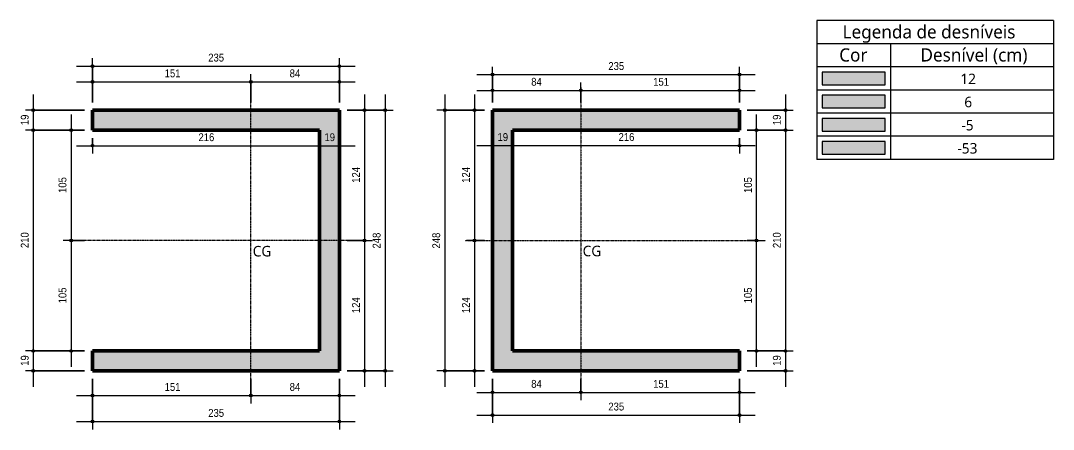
# Model space of a CAD drawing. Header units: centimetres. Extents: x -1968 to 25888, y -1244 to 84208.
# Drawn here: x 6330 to 7313, y -290 to 99 of the extents above; entities that cross this region are included whole.
import ezdxf

# ---------------------------------------------------------------- set-up
doc = ezdxf.new("R2010")
doc.units = ezdxf.units.CM
doc.linetypes.add('Hidden 1_5', pattern=[0.22, 0.15, -0.07])
for name, color, linetype, lineweight in [('A-ANNO-DIMS', 7, 'Continuous', 9), ('A-ANNO-DIMS-50', 7, 'Continuous', 9), ('A-DETL-GENF', 7, 'Continuous', 18), ('A-DETL-IDEN', 7, 'Continuous', 9), ('A-DETL-THIN', 7, 'Continuous', 18), ('G-ANNO-TEXT', 7, 'Continuous', 9), ('S-COLS', 7, 'Continuous', 18)]:
    doc.layers.add(name, color=color, linetype=linetype, lineweight=lineweight)
doc.layers.add('A-DETL', color=7, linetype='Continuous', lineweight=18, true_color=0x00a600)
doc.styles.add('Fira Sans', font='', dxfattribs={"width": 0.9, "height": 7.5})
doc.styles.add('Gadugi', font='gadugi.ttf', dxfattribs={"height": 10})
doc.styles.add('Gadugi_3', font='gadugi.ttf', dxfattribs={"height": 12.5})
doc.styles.get('Fira Sans').set_extended_font_data('Fira Sans')
doc.dimstyles.new('PED_R80_1_5mm_ACIMA_As_ESQ__R00_3', dxfattribs={"dimscale": 30.48, "dimtxt": 10.229846, "dimasz": 0.328084, "dimexe": 0.246063, "dimexo": 0.246063, "dimgap": 0.049213, "dimtad": 1, "dimdec": 1, "dimrnd": 0.5, "dimdsep": 46, "dimtxsty": 'Fira Sans', "dimblk1": 'DOTSMALL', "dimblk2": 'DOTSMALL', "dimsah": 1, "dimcen": 0.09, "dimdle": 0.492126, "dimazin": 0, "dimtfac": 1, "dimtdec": 4, "dimtix": 1, "dimtmove": 0, "dimatfit": 3, "dimfxl": 1, "dimtvp": 1, "dimtolj": 1, "dimtzin": 0, "dimarcsym": 2})

# ---------------------------------------------------------------- blocks, each defined once
blk = doc.blocks.new('DIMBLOCK366-DT103 - DETALHE P11')
at = {"layer": 'A-ANNO-DIMS-50', "true_color": 0x000032}
h = blk.add_hatch(color=178, dxfattribs=at)
edge = h.paths.add_edge_path(flags=0)
edge.add_arc((6657.51, 13.75), 1.25, 0, 360)
h = blk.add_hatch(color=178, dxfattribs=at)
edge = h.paths.add_edge_path(flags=0)
edge.add_arc((6657.51, -110.25), 1.25, 0, 360)
at = {"layer": 'A-ANNO-DIMS-50', "color": 178, "true_color": 0x000032}
for p, q in [((6657.51, 28.75), (6657.51, -110.25)), ((6641.02, 13.75), (6665.01, 13.75)), ((6657.51, 13.75), (6641.02, 13.75)), ((6641.02, -110.25), (6665.01, -110.25)), ((6657.51, -110.25), (6641.02, -110.25))]:
    blk.add_line(p, q, dxfattribs=at)
for centre in [(6657.51, 13.75), (6657.51, -110.25)]:
    blk.add_circle(centre, 1.25, dxfattribs=at)
at = {"layer": 'A-ANNO-DIMS-50', "color": 0, "insert": (6645.63, -55.27), "char_height": 7.5, "width": 16.8399, "attachment_point": 1, "rotation": 90, "line_spacing_factor": 1.049215, "style": 'Fira Sans'}
blk.add_mtext('124', dxfattribs=at)
blk = doc.blocks.new('_DotSmall')
at = {"color": 0, "linetype": 'ByBlock', "const_width": 0.5}
blk.add_lwpolyline([(-0.0625, 0, 1), (0.0625, 0, 1)], format="xyb", close=True, dxfattribs=at)
blk = doc.blocks.new('DIMBLOCK367-DT103 - DETALHE P11')
at = {"layer": 'A-ANNO-DIMS-50', "true_color": 0x000032}
h = blk.add_hatch(color=178, dxfattribs=at)
edge = h.paths.add_edge_path(flags=0)
edge.add_arc((6657.51, -110.25), 1.25, 0, 360)
h = blk.add_hatch(color=178, dxfattribs=at)
edge = h.paths.add_edge_path(flags=0)
edge.add_arc((6657.51, -234.25), 1.25, 0, 360)
at = {"layer": 'A-ANNO-DIMS-50', "color": 178, "true_color": 0x000032}
for p, q in [((6641.02, -110.25), (6665.01, -110.25)), ((6657.51, -110.25), (6641.02, -110.25)), ((6657.51, -110.25), (6657.51, -249.25)), ((6641.02, -234.25), (6665.01, -234.25)), ((6657.51, -234.25), (6641.02, -234.25))]:
    blk.add_line(p, q, dxfattribs=at)
for centre in [(6657.51, -110.25), (6657.51, -234.25)]:
    blk.add_circle(centre, 1.25, dxfattribs=at)
at = {"layer": 'A-ANNO-DIMS-50', "color": 0, "insert": (6645.63, -179.27), "char_height": 7.5, "width": 16.8399, "attachment_point": 1, "rotation": 90, "line_spacing_factor": 1.049215, "style": 'Fira Sans'}
blk.add_mtext('124', dxfattribs=at)
blk = doc.blocks.new('DIMBLOCK368-DT103 - DETALHE P11')
at = {"layer": 'A-ANNO-DIMS-50', "true_color": 0x000032}
h = blk.add_hatch(color=178, dxfattribs=at)
edge = h.paths.add_edge_path(flags=0)
edge.add_arc((6677.1, 13.75), 1.25, 0, 360)
h = blk.add_hatch(color=178, dxfattribs=at)
edge = h.paths.add_edge_path(flags=0)
edge.add_arc((6677.1, -234.25), 1.25, 0, 360)
at = {"layer": 'A-ANNO-DIMS-50', "color": 178, "true_color": 0x000032}
for p, q in [((6677.1, 28.75), (6677.1, -249.25)), ((6641.02, 13.75), (6684.6, 13.75)), ((6677.1, 13.75), (6641.02, 13.75)), ((6641.02, -234.25), (6684.6, -234.25)), ((6677.1, -234.25), (6641.02, -234.25))]:
    blk.add_line(p, q, dxfattribs=at)
for centre in [(6677.1, 13.75), (6677.1, -234.25)]:
    blk.add_circle(centre, 1.25, dxfattribs=at)
at = {"layer": 'A-ANNO-DIMS-50', "color": 0, "insert": (6665.21, -117.79), "char_height": 7.5, "width": 18.099, "attachment_point": 1, "rotation": 90, "line_spacing_factor": 1.049215, "style": 'Fira Sans'}
blk.add_mtext('248', dxfattribs=at)
blk = doc.blocks.new('DIMBLOCK369-DT103 - DETALHE P11')
at = {"layer": 'A-ANNO-DIMS-50', "true_color": 0x000032}
h = blk.add_hatch(color=178, dxfattribs=at)
edge = h.paths.add_edge_path(flags=0)
edge.add_arc((6398.52, -257.63), 1.25, 0, 360)
h = blk.add_hatch(color=178, dxfattribs=at)
edge = h.paths.add_edge_path(flags=0)
edge.add_arc((6549.37, -257.63), 1.25, 0, 360)
at = {"layer": 'A-ANNO-DIMS-50', "color": 178, "true_color": 0x000032}
for p, q in [((6398.52, -241.75), (6398.52, -265.13)), ((6398.52, -257.63), (6398.52, -241.75)), ((6549.37, -241.75), (6549.37, -265.13)), ((6549.37, -257.63), (6549.37, -241.75)), ((6383.52, -257.63), (6549.37, -257.63))]:
    blk.add_line(p, q, dxfattribs=at)
for centre in [(6398.52, -257.63), (6549.37, -257.63)]:
    blk.add_circle(centre, 1.25, dxfattribs=at)
at = {"layer": 'A-ANNO-DIMS-50', "color": 0, "insert": (6467.32, -245.75), "char_height": 7.5, "width": 15.8956, "attachment_point": 1, "line_spacing_factor": 1.049215, "style": 'Fira Sans'}
blk.add_mtext('151', dxfattribs=at)
blk = doc.blocks.new('DIMBLOCK370-DT103 - DETALHE P11')
at = {"layer": 'A-ANNO-DIMS-50', "true_color": 0x000032}
h = blk.add_hatch(color=178, dxfattribs=at)
edge = h.paths.add_edge_path(flags=0)
edge.add_arc((6549.37, -257.63), 1.25, 0, 360)
h = blk.add_hatch(color=178, dxfattribs=at)
edge = h.paths.add_edge_path(flags=0)
edge.add_arc((6633.52, -257.63), 1.25, 0, 360)
at = {"layer": 'A-ANNO-DIMS-50', "color": 178, "true_color": 0x000032}
for p, q in [((6549.37, -241.75), (6549.37, -265.13)), ((6549.37, -257.63), (6549.37, -241.75)), ((6633.52, -241.75), (6633.52, -265.13)), ((6633.52, -257.63), (6633.52, -241.75)), ((6549.37, -257.63), (6648.52, -257.63))]:
    blk.add_line(p, q, dxfattribs=at)
for centre in [(6549.37, -257.63), (6633.52, -257.63)]:
    blk.add_circle(centre, 1.25, dxfattribs=at)
at = {"layer": 'A-ANNO-DIMS-50', "color": 0, "insert": (6586.26, -245.75), "char_height": 7.5, "width": 12.4332, "attachment_point": 1, "line_spacing_factor": 1.049215, "style": 'Fira Sans'}
blk.add_mtext('84', dxfattribs=at)
blk = doc.blocks.new('DIMBLOCK371-DT103 - DETALHE P11')
at = {"layer": 'A-ANNO-DIMS-50', "true_color": 0x000032}
h = blk.add_hatch(color=178, dxfattribs=at)
edge = h.paths.add_edge_path(flags=0)
edge.add_arc((6398.52, -282.35), 1.25, 0, 360)
h = blk.add_hatch(color=178, dxfattribs=at)
edge = h.paths.add_edge_path(flags=0)
edge.add_arc((6633.52, -282.35), 1.25, 0, 360)
at = {"layer": 'A-ANNO-DIMS-50', "color": 178, "true_color": 0x000032}
for p, q in [((6398.52, -241.75), (6398.52, -289.85)), ((6398.52, -282.35), (6398.52, -241.75)), ((6633.52, -241.75), (6633.52, -289.85)), ((6633.52, -282.35), (6633.52, -241.75)), ((6383.52, -282.35), (6648.52, -282.35))]:
    blk.add_line(p, q, dxfattribs=at)
for centre in [(6398.52, -282.35), (6633.52, -282.35)]:
    blk.add_circle(centre, 1.25, dxfattribs=at)
at = {"layer": 'A-ANNO-DIMS-50', "color": 0, "insert": (6508.8, -270.46), "char_height": 7.5, "width": 17.312, "attachment_point": 1, "line_spacing_factor": 1.049215, "style": 'Fira Sans'}
blk.add_mtext('235', dxfattribs=at)
blk = doc.blocks.new('DIMBLOCK372-DT103 - DETALHE P11')
at = {"layer": 'A-ANNO-DIMS-50', "true_color": 0x000032}
h = blk.add_hatch(color=178, dxfattribs=at)
edge = h.paths.add_edge_path(flags=0)
edge.add_arc((6398.52, 40.72), 1.25, 0, 360)
h = blk.add_hatch(color=178, dxfattribs=at)
edge = h.paths.add_edge_path(flags=0)
edge.add_arc((6549.37, 40.72), 1.25, 0, 360)
at = {"layer": 'A-ANNO-DIMS-50', "color": 178, "true_color": 0x000032}
for p, q in [((6383.52, 40.72), (6549.37, 40.72)), ((6398.52, 21.25), (6398.52, 48.22)), ((6398.52, 40.72), (6398.52, 21.25)), ((6549.37, 21.25), (6549.37, 48.22)), ((6549.37, 40.72), (6549.37, 21.25))]:
    blk.add_line(p, q, dxfattribs=at)
for centre in [(6398.52, 40.72), (6549.37, 40.72)]:
    blk.add_circle(centre, 1.25, dxfattribs=at)
at = {"layer": 'A-ANNO-DIMS-50', "color": 0, "insert": (6467.32, 52.6), "char_height": 7.5, "width": 15.8956, "attachment_point": 1, "line_spacing_factor": 1.049215, "style": 'Fira Sans'}
blk.add_mtext('151', dxfattribs=at)
blk = doc.blocks.new('DIMBLOCK373-DT103 - DETALHE P11')
at = {"layer": 'A-ANNO-DIMS-50', "true_color": 0x000032}
h = blk.add_hatch(color=178, dxfattribs=at)
edge = h.paths.add_edge_path(flags=0)
edge.add_arc((6549.37, 40.72), 1.25, 0, 360)
h = blk.add_hatch(color=178, dxfattribs=at)
edge = h.paths.add_edge_path(flags=0)
edge.add_arc((6633.52, 40.72), 1.25, 0, 360)
at = {"layer": 'A-ANNO-DIMS-50', "color": 178, "true_color": 0x000032}
for p, q in [((6549.37, 21.25), (6549.37, 48.22)), ((6549.37, 40.72), (6648.52, 40.72)), ((6549.37, 40.72), (6549.37, 21.25)), ((6633.52, 21.25), (6633.52, 48.22)), ((6633.52, 40.72), (6633.52, 21.25))]:
    blk.add_line(p, q, dxfattribs=at)
for centre in [(6549.37, 40.72), (6633.52, 40.72)]:
    blk.add_circle(centre, 1.25, dxfattribs=at)
at = {"layer": 'A-ANNO-DIMS-50', "color": 0, "insert": (6586.26, 52.6), "char_height": 7.5, "width": 12.4332, "attachment_point": 1, "line_spacing_factor": 1.049215, "style": 'Fira Sans'}
blk.add_mtext('84', dxfattribs=at)
blk = doc.blocks.new('DIMBLOCK374-DT103 - DETALHE P11')
at = {"layer": 'A-ANNO-DIMS-50', "true_color": 0x000032}
h = blk.add_hatch(color=178, dxfattribs=at)
edge = h.paths.add_edge_path(flags=0)
edge.add_arc((6398.52, 55.72), 1.25, 0, 360)
h = blk.add_hatch(color=178, dxfattribs=at)
edge = h.paths.add_edge_path(flags=0)
edge.add_arc((6633.52, 55.72), 1.25, 0, 360)
at = {"layer": 'A-ANNO-DIMS-50', "color": 178, "true_color": 0x000032}
for p, q in [((6398.52, 21.25), (6398.52, 63.22)), ((6633.52, 21.25), (6633.52, 63.22)), ((6383.52, 55.72), (6648.52, 55.72)), ((6398.52, 55.72), (6398.52, 21.25)), ((6633.52, 55.72), (6633.52, 21.25))]:
    blk.add_line(p, q, dxfattribs=at)
for centre in [(6398.52, 55.72), (6633.52, 55.72)]:
    blk.add_circle(centre, 1.25, dxfattribs=at)
at = {"layer": 'A-ANNO-DIMS-50', "color": 0, "insert": (6508.8, 67.6), "char_height": 7.5, "width": 17.312, "attachment_point": 1, "line_spacing_factor": 1.049215, "style": 'Fira Sans'}
blk.add_mtext('235', dxfattribs=at)
blk = doc.blocks.new('DIMBLOCK375-DT103 - DETALHE P11')
at = {"layer": 'A-ANNO-DIMS-50', "true_color": 0x000032}
h = blk.add_hatch(color=178, dxfattribs=at)
edge = h.paths.add_edge_path(flags=0)
edge.add_arc((6342.28, 13.75), 1.25, 0, 360)
h = blk.add_hatch(color=178, dxfattribs=at)
edge = h.paths.add_edge_path(flags=0)
edge.add_arc((6342.28, -5.25), 1.25, 0, 360)
at = {"layer": 'A-ANNO-DIMS-50', "color": 178, "true_color": 0x000032}
for p, q in [((6342.28, 28.75), (6342.28, -5.25)), ((6391.02, 13.75), (6334.78, 13.75)), ((6342.28, 13.75), (6391.02, 13.75)), ((6391.02, -5.25), (6334.78, -5.25)), ((6342.28, -5.25), (6391.02, -5.25))]:
    blk.add_line(p, q, dxfattribs=at)
for centre in [(6342.28, 13.75), (6342.28, -5.25)]:
    blk.add_circle(centre, 1.25, dxfattribs=at)
at = {"layer": 'A-ANNO-DIMS-50', "color": 0, "insert": (6330.39, -0.41), "char_height": 7.5, "width": 11.1741, "attachment_point": 1, "rotation": 90, "line_spacing_factor": 1.049215, "style": 'Fira Sans'}
blk.add_mtext('19', dxfattribs=at)
blk = doc.blocks.new('DIMBLOCK376-DT103 - DETALHE P11')
at = {"layer": 'A-ANNO-DIMS-50', "true_color": 0x000032}
h = blk.add_hatch(color=178, dxfattribs=at)
edge = h.paths.add_edge_path(flags=0)
edge.add_arc((6342.28, -5.25), 1.25, 0, 360)
h = blk.add_hatch(color=178, dxfattribs=at)
edge = h.paths.add_edge_path(flags=0)
edge.add_arc((6342.28, -215.25), 1.25, 0, 360)
at = {"layer": 'A-ANNO-DIMS-50', "color": 178, "true_color": 0x000032}
for p, q in [((6391.02, -5.25), (6334.78, -5.25)), ((6342.28, -5.25), (6342.28, -215.25)), ((6342.28, -5.25), (6391.02, -5.25)), ((6391.02, -215.25), (6334.78, -215.25)), ((6342.28, -215.25), (6391.02, -215.25))]:
    blk.add_line(p, q, dxfattribs=at)
for centre in [(6342.28, -5.25), (6342.28, -215.25)]:
    blk.add_circle(centre, 1.25, dxfattribs=at)
at = {"layer": 'A-ANNO-DIMS-50', "color": 0, "insert": (6330.39, -117.4), "char_height": 7.5, "width": 17.1547, "attachment_point": 1, "rotation": 90, "line_spacing_factor": 1.049215, "style": 'Fira Sans'}
blk.add_mtext('210', dxfattribs=at)
blk = doc.blocks.new('DIMBLOCK377-DT103 - DETALHE P11')
at = {"layer": 'A-ANNO-DIMS-50', "true_color": 0x000032}
h = blk.add_hatch(color=178, dxfattribs=at)
edge = h.paths.add_edge_path(flags=0)
edge.add_arc((6342.28, -215.25), 1.25, 0, 360)
h = blk.add_hatch(color=178, dxfattribs=at)
edge = h.paths.add_edge_path(flags=0)
edge.add_arc((6342.28, -234.25), 1.25, 0, 360)
at = {"layer": 'A-ANNO-DIMS-50', "color": 178, "true_color": 0x000032}
for p, q in [((6391.02, -215.25), (6334.78, -215.25)), ((6342.28, -215.25), (6342.28, -249.25)), ((6342.28, -215.25), (6391.02, -215.25)), ((6391.02, -234.25), (6334.78, -234.25)), ((6342.28, -234.25), (6391.02, -234.25))]:
    blk.add_line(p, q, dxfattribs=at)
for centre in [(6342.28, -215.25), (6342.28, -234.25)]:
    blk.add_circle(centre, 1.25, dxfattribs=at)
at = {"layer": 'A-ANNO-DIMS-50', "color": 0, "insert": (6330.39, -229.41), "char_height": 7.5, "width": 11.1741, "attachment_point": 1, "rotation": 90, "line_spacing_factor": 1.049215, "style": 'Fira Sans'}
blk.add_mtext('19', dxfattribs=at)
blk = doc.blocks.new('DIMBLOCK378-DT103 - DETALHE P11')
at = {"layer": 'A-ANNO-DIMS-50', "true_color": 0x000032}
h = blk.add_hatch(color=178, dxfattribs=at)
edge = h.paths.add_edge_path(flags=0)
edge.add_arc((6378.21, -5.25), 1.25, 0, 360)
h = blk.add_hatch(color=178, dxfattribs=at)
edge = h.paths.add_edge_path(flags=0)
edge.add_arc((6378.21, -110.25), 1.25, 0, 360)
at = {"layer": 'A-ANNO-DIMS-50', "color": 178, "true_color": 0x000032}
for p, q in [((6378.21, 9.75), (6378.21, -110.25)), ((6391.02, -5.25), (6370.71, -5.25)), ((6378.21, -5.25), (6391.02, -5.25)), ((6391.02, -110.25), (6370.71, -110.25)), ((6378.21, -110.25), (6391.02, -110.25))]:
    blk.add_line(p, q, dxfattribs=at)
for centre in [(6378.21, -5.25), (6378.21, -110.25)]:
    blk.add_circle(centre, 1.25, dxfattribs=at)
at = {"layer": 'A-ANNO-DIMS-50', "color": 0, "insert": (6366.33, -64.96), "char_height": 7.5, "width": 17.312, "attachment_point": 1, "rotation": 90, "line_spacing_factor": 1.049215, "style": 'Fira Sans'}
blk.add_mtext('105', dxfattribs=at)
blk = doc.blocks.new('DIMBLOCK379-DT103 - DETALHE P11')
at = {"layer": 'A-ANNO-DIMS-50', "true_color": 0x000032}
h = blk.add_hatch(color=178, dxfattribs=at)
edge = h.paths.add_edge_path(flags=0)
edge.add_arc((6378.21, -110.25), 1.25, 0, 360)
h = blk.add_hatch(color=178, dxfattribs=at)
edge = h.paths.add_edge_path(flags=0)
edge.add_arc((6378.21, -215.25), 1.25, 0, 360)
at = {"layer": 'A-ANNO-DIMS-50', "color": 178, "true_color": 0x000032}
for p, q in [((6391.02, -110.25), (6370.71, -110.25)), ((6378.21, -110.25), (6378.21, -230.25)), ((6378.21, -110.25), (6391.02, -110.25)), ((6391.02, -215.25), (6370.71, -215.25)), ((6378.21, -215.25), (6391.02, -215.25))]:
    blk.add_line(p, q, dxfattribs=at)
for centre in [(6378.21, -110.25), (6378.21, -215.25)]:
    blk.add_circle(centre, 1.25, dxfattribs=at)
at = {"layer": 'A-ANNO-DIMS-50', "color": 0, "insert": (6366.33, -169.96), "char_height": 7.5, "width": 17.312, "attachment_point": 1, "rotation": 90, "line_spacing_factor": 1.049215, "style": 'Fira Sans'}
blk.add_mtext('105', dxfattribs=at)
blk = doc.blocks.new('DIMBLOCK380-DT103 - DETALHE P11')
at = {"layer": 'A-ANNO-DIMS-50', "true_color": 0x000032}
h = blk.add_hatch(color=178, dxfattribs=at)
edge = h.paths.add_edge_path(flags=0)
edge.add_arc((6398.52, -20.01), 1.25, 0, 360)
h = blk.add_hatch(color=178, dxfattribs=at)
edge = h.paths.add_edge_path(flags=0)
edge.add_arc((6614.52, -20.01), 1.25, 0, 360)
at = {"layer": 'A-ANNO-DIMS-50', "color": 178, "true_color": 0x000032}
for p, q in [((6398.52, -12.75), (6398.52, -27.51)), ((6398.52, -20.01), (6398.52, -12.75)), ((6614.52, -25.74), (6614.52, -12.51)), ((6383.52, -20.01), (6614.52, -20.01)), ((6614.52, -20.01), (6614.52, -25.74))]:
    blk.add_line(p, q, dxfattribs=at)
for centre in [(6398.52, -20.01), (6614.52, -20.01)]:
    blk.add_circle(centre, 1.25, dxfattribs=at)
at = {"layer": 'A-ANNO-DIMS-50', "color": 0, "insert": (6499.5, -8.13), "char_height": 7.5, "width": 16.8399, "attachment_point": 1, "line_spacing_factor": 1.049215, "style": 'Fira Sans'}
blk.add_mtext('216', dxfattribs=at)
blk = doc.blocks.new('DIMBLOCK381-DT103 - DETALHE P11')
at = {"layer": 'A-ANNO-DIMS-50', "true_color": 0x000032}
h = blk.add_hatch(color=178, dxfattribs=at)
edge = h.paths.add_edge_path(flags=0)
edge.add_arc((6614.52, -20.01), 1.25, 0, 360)
h = blk.add_hatch(color=178, dxfattribs=at)
edge = h.paths.add_edge_path(flags=0)
edge.add_arc((6633.52, -20.01), 1.25, 0, 360)
at = {"layer": 'A-ANNO-DIMS-50', "color": 178, "true_color": 0x000032}
for p, q in [((6614.52, -25.74), (6614.52, -12.51)), ((6633.52, -25.74), (6633.52, -12.51)), ((6614.52, -20.01), (6648.52, -20.01)), ((6614.52, -20.01), (6614.52, -25.74)), ((6633.52, -20.01), (6633.52, -25.74))]:
    blk.add_line(p, q, dxfattribs=at)
for centre in [(6614.52, -20.01), (6633.52, -20.01)]:
    blk.add_circle(centre, 1.25, dxfattribs=at)
at = {"layer": 'A-ANNO-DIMS-50', "color": 0, "insert": (6619.36, -8.13), "char_height": 7.5, "width": 11.1741, "attachment_point": 1, "line_spacing_factor": 1.049215, "style": 'Fira Sans'}
blk.add_mtext('19', dxfattribs=at)
blk = doc.blocks.new('DIMBLOCK382-DT104 - DETALHE P12')
at = {"layer": 'A-ANNO-DIMS-50', "true_color": 0x000032}
h = blk.add_hatch(color=178, dxfattribs=at)
edge = h.paths.add_edge_path(flags=0)
edge.add_arc((6733.84, 13.75), 1.25, 0, 360)
h = blk.add_hatch(color=178, dxfattribs=at)
edge = h.paths.add_edge_path(flags=0)
edge.add_arc((6733.84, -234.25), 1.25, 0, 360)
at = {"layer": 'A-ANNO-DIMS-50', "color": 178, "true_color": 0x000032}
for p, q in [((6733.84, 28.75), (6733.84, -249.25)), ((6771.71, 13.75), (6726.34, 13.75)), ((6733.84, 13.75), (6771.71, 13.75)), ((6771.71, -234.25), (6726.34, -234.25)), ((6733.84, -234.25), (6771.71, -234.25))]:
    blk.add_line(p, q, dxfattribs=at)
for centre in [(6733.84, 13.75), (6733.84, -234.25)]:
    blk.add_circle(centre, 1.25, dxfattribs=at)
at = {"layer": 'A-ANNO-DIMS-50', "color": 0, "insert": (6721.95, -117.79), "char_height": 7.5, "width": 18.099, "attachment_point": 1, "rotation": 90, "line_spacing_factor": 1.049215, "style": 'Fira Sans'}
blk.add_mtext('248', dxfattribs=at)
blk = doc.blocks.new('DIMBLOCK383-DT104 - DETALHE P12')
at = {"layer": 'A-ANNO-DIMS-50', "true_color": 0x000032}
h = blk.add_hatch(color=178, dxfattribs=at)
edge = h.paths.add_edge_path(flags=0)
edge.add_arc((6762.1, 13.75), 1.25, 0, 360)
h = blk.add_hatch(color=178, dxfattribs=at)
edge = h.paths.add_edge_path(flags=0)
edge.add_arc((6762.1, -110.25), 1.25, 0, 360)
at = {"layer": 'A-ANNO-DIMS-50', "color": 178, "true_color": 0x000032}
for p, q in [((6762.1, 28.75), (6762.1, -110.25)), ((6771.71, 13.75), (6754.6, 13.75)), ((6762.1, 13.75), (6771.71, 13.75)), ((6771.71, -110.25), (6754.6, -110.25)), ((6762.1, -110.25), (6771.71, -110.25))]:
    blk.add_line(p, q, dxfattribs=at)
for centre in [(6762.1, 13.75), (6762.1, -110.25)]:
    blk.add_circle(centre, 1.25, dxfattribs=at)
at = {"layer": 'A-ANNO-DIMS-50', "color": 0, "insert": (6750.22, -55.27), "char_height": 7.5, "width": 16.8399, "attachment_point": 1, "rotation": 90, "line_spacing_factor": 1.049215, "style": 'Fira Sans'}
blk.add_mtext('124', dxfattribs=at)
blk = doc.blocks.new('DIMBLOCK384-DT104 - DETALHE P12')
at = {"layer": 'A-ANNO-DIMS-50', "true_color": 0x000032}
h = blk.add_hatch(color=178, dxfattribs=at)
edge = h.paths.add_edge_path(flags=0)
edge.add_arc((6762.1, -110.25), 1.25, 0, 360)
h = blk.add_hatch(color=178, dxfattribs=at)
edge = h.paths.add_edge_path(flags=0)
edge.add_arc((6762.1, -234.25), 1.25, 0, 360)
at = {"layer": 'A-ANNO-DIMS-50', "color": 178, "true_color": 0x000032}
for p, q in [((6771.71, -110.25), (6754.6, -110.25)), ((6762.1, -110.25), (6762.1, -249.25)), ((6762.1, -110.25), (6771.71, -110.25)), ((6771.71, -234.25), (6754.6, -234.25)), ((6762.1, -234.25), (6771.71, -234.25))]:
    blk.add_line(p, q, dxfattribs=at)
for centre in [(6762.1, -110.25), (6762.1, -234.25)]:
    blk.add_circle(centre, 1.25, dxfattribs=at)
at = {"layer": 'A-ANNO-DIMS-50', "color": 0, "insert": (6750.22, -179.27), "char_height": 7.5, "width": 16.8399, "attachment_point": 1, "rotation": 90, "line_spacing_factor": 1.049215, "style": 'Fira Sans'}
blk.add_mtext('124', dxfattribs=at)
blk = doc.blocks.new('DIMBLOCK385-DT104 - DETALHE P12')
at = {"layer": 'A-ANNO-DIMS-50', "true_color": 0x000032}
h = blk.add_hatch(color=178, dxfattribs=at)
edge = h.paths.add_edge_path(flags=0)
edge.add_arc((6779.21, -19.88), 1.25, 0, 360)
h = blk.add_hatch(color=178, dxfattribs=at)
edge = h.paths.add_edge_path(flags=0)
edge.add_arc((6798.21, -19.88), 1.25, 0, 360)
at = {"layer": 'A-ANNO-DIMS-50', "color": 178, "true_color": 0x000032}
for p, q in [((6779.21, -25.61), (6779.21, -12.38)), ((6798.21, -25.61), (6798.21, -12.38)), ((6764.21, -19.88), (6798.21, -19.88)), ((6779.21, -19.88), (6779.21, -25.61)), ((6798.21, -19.88), (6798.21, -25.61))]:
    blk.add_line(p, q, dxfattribs=at)
for centre in [(6779.21, -19.88), (6798.21, -19.88)]:
    blk.add_circle(centre, 1.25, dxfattribs=at)
at = {"layer": 'A-ANNO-DIMS-50', "color": 0, "insert": (6784.06, -8), "char_height": 7.5, "width": 11.1741, "attachment_point": 1, "line_spacing_factor": 1.049215, "style": 'Fira Sans'}
blk.add_mtext('19', dxfattribs=at)
blk = doc.blocks.new('DIMBLOCK386-DT104 - DETALHE P12')
at = {"layer": 'A-ANNO-DIMS-50', "true_color": 0x000032}
h = blk.add_hatch(color=178, dxfattribs=at)
edge = h.paths.add_edge_path(flags=0)
edge.add_arc((6798.21, -19.88), 1.25, 0, 360)
h = blk.add_hatch(color=178, dxfattribs=at)
edge = h.paths.add_edge_path(flags=0)
edge.add_arc((7014.21, -19.88), 1.25, 0, 360)
at = {"layer": 'A-ANNO-DIMS-50', "color": 178, "true_color": 0x000032}
for p, q in [((6798.21, -25.61), (6798.21, -12.38)), ((7014.21, -12.75), (7014.21, -27.38)), ((7014.21, -19.88), (7014.21, -12.75)), ((6798.21, -19.88), (7029.21, -19.88)), ((6798.21, -19.88), (6798.21, -25.61))]:
    blk.add_line(p, q, dxfattribs=at)
for centre in [(6798.21, -19.88), (7014.21, -19.88)]:
    blk.add_circle(centre, 1.25, dxfattribs=at)
at = {"layer": 'A-ANNO-DIMS-50', "color": 0, "insert": (6899.2, -8), "char_height": 7.5, "width": 16.8399, "attachment_point": 1, "line_spacing_factor": 1.049215, "style": 'Fira Sans'}
blk.add_mtext('216', dxfattribs=at)
blk = doc.blocks.new('DIMBLOCK387-DT104 - DETALHE P12')
at = {"layer": 'A-ANNO-DIMS-50', "true_color": 0x000032}
h = blk.add_hatch(color=178, dxfattribs=at)
edge = h.paths.add_edge_path(flags=0)
edge.add_arc((6779.21, 32.68), 1.25, 0, 360)
h = blk.add_hatch(color=178, dxfattribs=at)
edge = h.paths.add_edge_path(flags=0)
edge.add_arc((6863.36, 32.68), 1.25, 0, 360)
at = {"layer": 'A-ANNO-DIMS-50', "color": 178, "true_color": 0x000032}
for p, q in [((6779.21, 21.25), (6779.21, 40.18)), ((6863.36, 21.25), (6863.36, 40.18)), ((6764.21, 32.68), (6863.36, 32.68)), ((6779.21, 32.68), (6779.21, 21.25)), ((6863.36, 32.68), (6863.36, 21.25))]:
    blk.add_line(p, q, dxfattribs=at)
for centre in [(6779.21, 32.68), (6863.36, 32.68)]:
    blk.add_circle(centre, 1.25, dxfattribs=at)
at = {"layer": 'A-ANNO-DIMS-50', "color": 0, "insert": (6816.11, 44.57), "char_height": 7.5, "width": 12.4332, "attachment_point": 1, "line_spacing_factor": 1.049215, "style": 'Fira Sans'}
blk.add_mtext('84', dxfattribs=at)
blk = doc.blocks.new('DIMBLOCK388-DT104 - DETALHE P12')
at = {"layer": 'A-ANNO-DIMS-50', "true_color": 0x000032}
h = blk.add_hatch(color=178, dxfattribs=at)
edge = h.paths.add_edge_path(flags=0)
edge.add_arc((6863.36, 32.68), 1.25, 0, 360)
h = blk.add_hatch(color=178, dxfattribs=at)
edge = h.paths.add_edge_path(flags=0)
edge.add_arc((7014.21, 32.68), 1.25, 0, 360)
at = {"layer": 'A-ANNO-DIMS-50', "color": 178, "true_color": 0x000032}
for p, q in [((6863.36, 21.25), (6863.36, 40.18)), ((7014.21, 21.25), (7014.21, 40.18)), ((6863.36, 32.68), (7029.21, 32.68)), ((6863.36, 32.68), (6863.36, 21.25)), ((7014.21, 32.68), (7014.21, 21.25))]:
    blk.add_line(p, q, dxfattribs=at)
for centre in [(6863.36, 32.68), (7014.21, 32.68)]:
    blk.add_circle(centre, 1.25, dxfattribs=at)
at = {"layer": 'A-ANNO-DIMS-50', "color": 0, "insert": (6932.16, 44.57), "char_height": 7.5, "width": 15.8956, "attachment_point": 1, "line_spacing_factor": 1.049215, "style": 'Fira Sans'}
blk.add_mtext('151', dxfattribs=at)
blk = doc.blocks.new('DIMBLOCK389-DT104 - DETALHE P12')
at = {"layer": 'A-ANNO-DIMS-50', "true_color": 0x000032}
h = blk.add_hatch(color=178, dxfattribs=at)
edge = h.paths.add_edge_path(flags=0)
edge.add_arc((6779.21, 47.68), 1.25, 0, 360)
h = blk.add_hatch(color=178, dxfattribs=at)
edge = h.paths.add_edge_path(flags=0)
edge.add_arc((7014.21, 47.68), 1.25, 0, 360)
at = {"layer": 'A-ANNO-DIMS-50', "color": 178, "true_color": 0x000032}
for p, q in [((6779.21, 21.25), (6779.21, 55.18)), ((7014.21, 21.25), (7014.21, 55.18)), ((6764.21, 47.68), (7029.21, 47.68)), ((6779.21, 47.68), (6779.21, 21.25)), ((7014.21, 47.68), (7014.21, 21.25))]:
    blk.add_line(p, q, dxfattribs=at)
for centre in [(6779.21, 47.68), (7014.21, 47.68)]:
    blk.add_circle(centre, 1.25, dxfattribs=at)
at = {"layer": 'A-ANNO-DIMS-50', "color": 0, "insert": (6889.5, 59.57), "char_height": 7.5, "width": 17.312, "attachment_point": 1, "line_spacing_factor": 1.049215, "style": 'Fira Sans'}
blk.add_mtext('235', dxfattribs=at)
blk = doc.blocks.new('DIMBLOCK390-DT104 - DETALHE P12')
at = {"layer": 'A-ANNO-DIMS-50', "true_color": 0x000032}
h = blk.add_hatch(color=178, dxfattribs=at)
edge = h.paths.add_edge_path(flags=0)
edge.add_arc((7057.94, 13.75), 1.25, 0, 360)
h = blk.add_hatch(color=178, dxfattribs=at)
edge = h.paths.add_edge_path(flags=0)
edge.add_arc((7057.94, -5.25), 1.25, 0, 360)
at = {"layer": 'A-ANNO-DIMS-50', "color": 178, "true_color": 0x000032}
for p, q in [((7057.94, 28.75), (7057.94, -5.25)), ((7021.71, 13.75), (7065.44, 13.75)), ((7057.94, 13.75), (7021.71, 13.75)), ((7021.71, -5.25), (7065.44, -5.25)), ((7057.94, -5.25), (7021.71, -5.25))]:
    blk.add_line(p, q, dxfattribs=at)
for centre in [(7057.94, 13.75), (7057.94, -5.25)]:
    blk.add_circle(centre, 1.25, dxfattribs=at)
at = {"layer": 'A-ANNO-DIMS-50', "color": 0, "insert": (7046.05, -0.41), "char_height": 7.5, "width": 11.1741, "attachment_point": 1, "rotation": 90, "line_spacing_factor": 1.049215, "style": 'Fira Sans'}
blk.add_mtext('19', dxfattribs=at)
blk = doc.blocks.new('DIMBLOCK391-DT104 - DETALHE P12')
at = {"layer": 'A-ANNO-DIMS-50', "true_color": 0x000032}
h = blk.add_hatch(color=178, dxfattribs=at)
edge = h.paths.add_edge_path(flags=0)
edge.add_arc((7057.94, -5.25), 1.25, 0, 360)
h = blk.add_hatch(color=178, dxfattribs=at)
edge = h.paths.add_edge_path(flags=0)
edge.add_arc((7057.94, -215.25), 1.25, 0, 360)
at = {"layer": 'A-ANNO-DIMS-50', "color": 178, "true_color": 0x000032}
for p, q in [((7021.71, -5.25), (7065.44, -5.25)), ((7057.94, -5.25), (7021.71, -5.25)), ((7057.94, -5.25), (7057.94, -215.25)), ((7021.71, -215.25), (7065.44, -215.25)), ((7057.94, -215.25), (7021.71, -215.25))]:
    blk.add_line(p, q, dxfattribs=at)
for centre in [(7057.94, -5.25), (7057.94, -215.25)]:
    blk.add_circle(centre, 1.25, dxfattribs=at)
at = {"layer": 'A-ANNO-DIMS-50', "color": 0, "insert": (7046.05, -117.4), "char_height": 7.5, "width": 17.1547, "attachment_point": 1, "rotation": 90, "line_spacing_factor": 1.049215, "style": 'Fira Sans'}
blk.add_mtext('210', dxfattribs=at)
blk = doc.blocks.new('DIMBLOCK392-DT104 - DETALHE P12')
at = {"layer": 'A-ANNO-DIMS-50', "true_color": 0x000032}
h = blk.add_hatch(color=178, dxfattribs=at)
edge = h.paths.add_edge_path(flags=0)
edge.add_arc((7057.94, -215.25), 1.25, 0, 360)
h = blk.add_hatch(color=178, dxfattribs=at)
edge = h.paths.add_edge_path(flags=0)
edge.add_arc((7057.94, -234.25), 1.25, 0, 360)
at = {"layer": 'A-ANNO-DIMS-50', "color": 178, "true_color": 0x000032}
for p, q in [((7021.71, -215.25), (7065.44, -215.25)), ((7057.94, -215.25), (7021.71, -215.25)), ((7057.94, -215.25), (7057.94, -249.25)), ((7021.71, -234.25), (7065.44, -234.25)), ((7057.94, -234.25), (7021.71, -234.25))]:
    blk.add_line(p, q, dxfattribs=at)
for centre in [(7057.94, -215.25), (7057.94, -234.25)]:
    blk.add_circle(centre, 1.25, dxfattribs=at)
at = {"layer": 'A-ANNO-DIMS-50', "color": 0, "insert": (7046.05, -229.41), "char_height": 7.5, "width": 11.1741, "attachment_point": 1, "rotation": 90, "line_spacing_factor": 1.049215, "style": 'Fira Sans'}
blk.add_mtext('19', dxfattribs=at)
blk = doc.blocks.new('DIMBLOCK393-DT104 - DETALHE P12')
at = {"layer": 'A-ANNO-DIMS-50', "true_color": 0x000032}
h = blk.add_hatch(color=178, dxfattribs=at)
edge = h.paths.add_edge_path(flags=0)
edge.add_arc((7030.49, -110.25), 1.25, 0, 360)
h = blk.add_hatch(color=178, dxfattribs=at)
edge = h.paths.add_edge_path(flags=0)
edge.add_arc((7030.49, -215.25), 1.25, 0, 360)
at = {"layer": 'A-ANNO-DIMS-50', "color": 178, "true_color": 0x000032}
for p, q in [((7021.71, -110.25), (7037.99, -110.25)), ((7030.49, -110.25), (7021.71, -110.25)), ((7030.49, -230.25), (7030.49, -110.25)), ((7021.71, -215.25), (7037.99, -215.25)), ((7030.49, -215.25), (7021.71, -215.25))]:
    blk.add_line(p, q, dxfattribs=at)
for centre in [(7030.49, -110.25), (7030.49, -215.25)]:
    blk.add_circle(centre, 1.25, dxfattribs=at)
at = {"layer": 'A-ANNO-DIMS-50', "color": 0, "insert": (7018.6, -169.96), "char_height": 7.5, "width": 17.312, "attachment_point": 1, "rotation": 90, "line_spacing_factor": 1.049215, "style": 'Fira Sans'}
blk.add_mtext('105', dxfattribs=at)
blk = doc.blocks.new('DIMBLOCK394-DT104 - DETALHE P12')
at = {"layer": 'A-ANNO-DIMS-50', "true_color": 0x000032}
h = blk.add_hatch(color=178, dxfattribs=at)
edge = h.paths.add_edge_path(flags=0)
edge.add_arc((7030.49, -5.25), 1.25, 0, 360)
h = blk.add_hatch(color=178, dxfattribs=at)
edge = h.paths.add_edge_path(flags=0)
edge.add_arc((7030.49, -110.25), 1.25, 0, 360)
at = {"layer": 'A-ANNO-DIMS-50', "color": 178, "true_color": 0x000032}
for p, q in [((7030.49, -110.25), (7030.49, 9.75)), ((7021.71, -5.25), (7037.99, -5.25)), ((7030.49, -5.25), (7021.71, -5.25)), ((7021.71, -110.25), (7037.99, -110.25)), ((7030.49, -110.25), (7021.71, -110.25))]:
    blk.add_line(p, q, dxfattribs=at)
for centre in [(7030.49, -5.25), (7030.49, -110.25)]:
    blk.add_circle(centre, 1.25, dxfattribs=at)
at = {"layer": 'A-ANNO-DIMS-50', "color": 0, "insert": (7018.6, -64.96), "char_height": 7.5, "width": 17.312, "attachment_point": 1, "rotation": 90, "line_spacing_factor": 1.049215, "style": 'Fira Sans'}
blk.add_mtext('105', dxfattribs=at)
blk = doc.blocks.new('DIMBLOCK395-DT104 - DETALHE P12')
at = {"layer": 'A-ANNO-DIMS-50', "true_color": 0x000032}
h = blk.add_hatch(color=178, dxfattribs=at)
edge = h.paths.add_edge_path(flags=0)
edge.add_arc((6779.21, -276.3), 1.25, 0, 360)
h = blk.add_hatch(color=178, dxfattribs=at)
edge = h.paths.add_edge_path(flags=0)
edge.add_arc((7014.21, -276.3), 1.25, 0, 360)
at = {"layer": 'A-ANNO-DIMS-50', "color": 178, "true_color": 0x000032}
for p, q in [((6779.21, -241.75), (6779.21, -283.8)), ((6779.21, -276.3), (6779.21, -241.75)), ((7014.21, -241.75), (7014.21, -283.8)), ((7014.21, -276.3), (7014.21, -241.75)), ((6764.21, -276.3), (7029.21, -276.3))]:
    blk.add_line(p, q, dxfattribs=at)
for centre in [(6779.21, -276.3), (7014.21, -276.3)]:
    blk.add_circle(centre, 1.25, dxfattribs=at)
at = {"layer": 'A-ANNO-DIMS-50', "color": 0, "insert": (6889.5, -264.42), "char_height": 7.5, "width": 17.312, "attachment_point": 1, "line_spacing_factor": 1.049215, "style": 'Fira Sans'}
blk.add_mtext('235', dxfattribs=at)
blk = doc.blocks.new('DIMBLOCK396-DT104 - DETALHE P12')
at = {"layer": 'A-ANNO-DIMS-50', "true_color": 0x000032}
h = blk.add_hatch(color=178, dxfattribs=at)
edge = h.paths.add_edge_path(flags=0)
edge.add_arc((6779.21, -254.69), 1.25, 0, 360)
h = blk.add_hatch(color=178, dxfattribs=at)
edge = h.paths.add_edge_path(flags=0)
edge.add_arc((6863.36, -254.69), 1.25, 0, 360)
at = {"layer": 'A-ANNO-DIMS-50', "color": 178, "true_color": 0x000032}
for p, q in [((6779.21, -241.75), (6779.21, -262.19)), ((6779.21, -254.69), (6779.21, -241.75)), ((6863.36, -241.75), (6863.36, -262.19)), ((6863.36, -254.69), (6863.36, -241.75)), ((6764.21, -254.69), (6863.36, -254.69))]:
    blk.add_line(p, q, dxfattribs=at)
for centre in [(6779.21, -254.69), (6863.36, -254.69)]:
    blk.add_circle(centre, 1.25, dxfattribs=at)
at = {"layer": 'A-ANNO-DIMS-50', "color": 0, "insert": (6816.11, -242.81), "char_height": 7.5, "width": 12.4332, "attachment_point": 1, "line_spacing_factor": 1.049215, "style": 'Fira Sans'}
blk.add_mtext('84', dxfattribs=at)
blk = doc.blocks.new('DIMBLOCK397-DT104 - DETALHE P12')
at = {"layer": 'A-ANNO-DIMS-50', "true_color": 0x000032}
h = blk.add_hatch(color=178, dxfattribs=at)
edge = h.paths.add_edge_path(flags=0)
edge.add_arc((6863.36, -254.69), 1.25, 0, 360)
h = blk.add_hatch(color=178, dxfattribs=at)
edge = h.paths.add_edge_path(flags=0)
edge.add_arc((7014.21, -254.69), 1.25, 0, 360)
at = {"layer": 'A-ANNO-DIMS-50', "color": 178, "true_color": 0x000032}
for p, q in [((6863.36, -241.75), (6863.36, -262.19)), ((6863.36, -254.69), (6863.36, -241.75)), ((7014.21, -241.75), (7014.21, -262.19)), ((7014.21, -254.69), (7014.21, -241.75)), ((6863.36, -254.69), (7029.21, -254.69))]:
    blk.add_line(p, q, dxfattribs=at)
for centre in [(6863.36, -254.69), (7014.21, -254.69)]:
    blk.add_circle(centre, 1.25, dxfattribs=at)
at = {"layer": 'A-ANNO-DIMS-50', "color": 0, "insert": (6932.16, -242.81), "char_height": 7.5, "width": 15.8956, "attachment_point": 1, "line_spacing_factor": 1.049215, "style": 'Fira Sans'}
blk.add_mtext('151', dxfattribs=at)

msp = doc.modelspace()

# ---------------------------------------------------------------- hatches: boundary and pattern name
at = {"layer": 'A-DETL-GENF', "true_color": 0xccffcc}
msp.add_hatch(color=254, dxfattribs=at).paths.add_polyline_path([(7152.94, 38), (7152.94, 50), (7092.94, 50), (7092.94, 38)], flags=0)
at = {"layer": 'A-DETL-GENF', "true_color": 0xa7d7e1}
msp.add_hatch(color=9, dxfattribs=at).paths.add_polyline_path([(7152.94, 16), (7152.94, 28), (7092.94, 28), (7092.94, 16)], flags=0)
at = {"layer": 'A-DETL-GENF', "true_color": 0xd9d9d9}
msp.add_hatch(color=254, dxfattribs=at).paths.add_polyline_path([(7152.94, -6), (7152.94, 6), (7092.94, 6), (7092.94, -6)], flags=0)
at = {"layer": 'A-DETL-GENF', "true_color": 0xe6b8b7}
msp.add_hatch(color=9, dxfattribs=at).paths.add_polyline_path([(7152.94, -28), (7152.94, -16), (7092.94, -16), (7092.94, -28)], flags=0)
at = {"layer": 'S-COLS', "true_color": 0xc0c0c0}
for points in [[(6614.52, -234.25), (6633.52, -234.25), (6633.52, 13.75), (6398.52, 13.75), (6398.52, -5.25), (6614.52, -5.25), (6614.52, -215.25), (6398.52, -215.25), (6398.52, -234.25)], [(6779.21, -234.25), (7014.21, -234.25), (7014.21, -215.25), (6798.21, -215.25), (6798.21, -5.25), (7014.21, -5.25), (7014.21, 13.75), (6779.21, 13.75)]]:
    msp.add_hatch(color=9, dxfattribs=at).paths.add_polyline_path(points, flags=0)

# ---------------------------------------------------------------- linework, layer by layer
at = {"layer": 'A-DETL', "color": 7, "linetype": 'Hidden 1_5'}
for p, q in [((6549.37, -251.65), (6549.37, 31.75)), ((6863.36, 35.75), (6863.36, -258.25)), ((6652.52, -110.25), (6370.52, -110.25)), ((6753.21, -110.25), (7039.21, -110.25))]:
    msp.add_line(p, q, dxfattribs=at)
at = {"layer": 'A-DETL-THIN'}
for p, q in [((7312.94, 99), (7087.94, 99)), ((7087.94, 99), (7087.94, -33)), ((7312.94, 99), (7312.94, -33)), ((7312.94, 77), (7087.94, 77)), ((7157.94, 77), (7157.94, -33)), ((7312.94, 55), (7087.94, 55)), ((7152.94, 50), (7092.94, 50)), ((7092.94, 50), (7092.94, 38)), ((7152.94, 38), (7152.94, 50)), ((7312.94, 33), (7087.94, 33)), ((7092.94, 38), (7152.94, 38)), ((7152.94, 28), (7092.94, 28)), ((7092.94, 28), (7092.94, 16)), ((7152.94, 16), (7152.94, 28)), ((7312.94, 11), (7087.94, 11)), ((7092.94, 16), (7152.94, 16)), ((7152.94, 6), (7092.94, 6)), ((7092.94, 6), (7092.94, -6)), ((7152.94, -6), (7152.94, 6)), ((7092.94, -6), (7152.94, -6)), ((7312.94, -11), (7087.94, -11)), ((7152.94, -16), (7092.94, -16)), ((7092.94, -16), (7092.94, -28)), ((7152.94, -28), (7152.94, -16)), ((7092.94, -28), (7152.94, -28)), ((7312.94, -33), (7087.94, -33))]:
    msp.add_line(p, q, dxfattribs=at)
at = {"layer": 'S-COLS', "lineweight": 50}
for p, q in [((6398.52, -5.25), (6398.52, 13.75)), ((6398.52, 13.75), (6633.52, 13.75)), ((6633.52, 13.75), (6633.52, -234.25)), ((6779.21, -234.25), (6779.21, 13.75)), ((6779.21, 13.75), (7014.21, 13.75)), ((7014.21, 13.75), (7014.21, -5.25)), ((6614.52, -5.25), (6398.52, -5.25)), ((6614.52, -215.25), (6614.52, -5.25)), ((7014.21, -5.25), (6798.21, -5.25)), ((6798.21, -5.25), (6798.21, -215.25)), ((6398.52, -234.25), (6398.52, -215.25)), ((6398.52, -215.25), (6614.52, -215.25)), ((6798.21, -215.25), (7014.21, -215.25)), ((7014.21, -215.25), (7014.21, -234.25)), ((6633.52, -234.25), (6398.52, -234.25)), ((7014.21, -234.25), (6779.21, -234.25))]:
    msp.add_line(p, q, dxfattribs=at)

# ---------------------------------------------------------------- texts
at = {"layer": 'A-DETL-IDEN', "char_height": 10, "attachment_point": 1, "style": 'Gadugi'}
for s, insert, width in [('12', (7224.42, 48.58), 18.4388), ('6', (7228.22, 26.58), 9.2194), ('-5', (7225.42, 4.58), 16.0337), ('-53', (7221.6, -17.42), 25.2532)]:
    msp.add_mtext(s, dxfattribs=dict(at, insert=insert, width=width))
at = {"layer": 'G-ANNO-TEXT', "attachment_point": 1}
for s, insert, char_height, width, style in [('Legenda de desníveis', (7112.37, 94.63), 12.5, 200.8227, 'Gadugi_3'), ('Cor', (7109.21, 72.63), 12.5, 32.8692, 'Gadugi_3'), ('Desnível (cm)', (7186.51, 72.63), 12.5, 125.4641, 'Gadugi_3'), ('CG', (6551.09, -115.33), 10, 22.8481, 'Gadugi'), ('CG', (6865.03, -115.17), 10, 22.8481, 'Gadugi')]:
    msp.add_mtext(s, dxfattribs=dict(at, insert=insert, char_height=char_height, width=width, style=style))

# ---------------------------------------------------------------- dimensions: what is measured, and where the dimension line sits
at = {"layer": 'A-ANNO-DIMS', "color": 178, "true_color": 0x000032}
for base, p1, p2, override, picture, middle in [((6633.52, 55.72), (6398.52, 13.75), (6633.52, 13.75), {"dimpost": '<>', "dimfxl": 235}, 'DIMBLOCK374-DT103 - DETALHE P11', (6516.02, 61.03)), ((7014.21, 47.68), (6779.21, 13.75), (7014.21, 13.75), {"dimpost": '<>', "dimfxl": 235}, 'DIMBLOCK389-DT104 - DETALHE P12', (6896.71, 53)), ((6549.3683, 40.719), (6398.5153, 13.75), (6549.3683, 13.75), {"dimpost": '<>', "dimfxl": 150.852941}, 'DIMBLOCK372-DT103 - DETALHE P11', (6473.9418, 46.0343)), ((6633.5153, 40.719), (6549.3683, 13.75), (6633.5153, 13.75), {"dimpost": '<>', "dimfxl": 84.147059}, 'DIMBLOCK373-DT103 - DETALHE P11', (6591.4418, 46.0343)), ((6863.3592, 32.6813), (6779.2121, 13.75), (6863.3592, 13.75), {"dimpost": '<>', "dimfxl": 84.147059}, 'DIMBLOCK387-DT104 - DETALHE P12', (6821.2857, 37.9966)), ((7014.2121, 32.6813), (6863.3592, 13.75), (7014.2121, 13.75), {"dimpost": '<>', "dimfxl": 150.852941}, 'DIMBLOCK388-DT104 - DETALHE P12', (6938.7857, 37.9966)), ((6614.52, -20.01), (6398.52, -5.25), (6614.52, -18.24), {"dimpost": '<>', "dimfxl": 216.390493}, 'DIMBLOCK380-DT103 - DETALHE P11', (6506.52, -14.7)), ((6633.52, -20.01), (6614.52, -18.24), (6633.52, -18.24), {"dimpost": '<>', "dimfxl": 19}, 'DIMBLOCK381-DT103 - DETALHE P11', (6624.02, -14.64)), ((6798.21, -19.88), (6779.21, -18.11), (6798.21, -18.11), {"dimpost": '<>', "dimfxl": 19}, 'DIMBLOCK385-DT104 - DETALHE P12', (6788.71, -14.51)), ((7014.21, -19.88), (6798.21, -18.11), (7014.21, -5.25), {"dimpost": '<>', "dimfxl": 216.382763}, 'DIMBLOCK386-DT104 - DETALHE P12', (6906.21, -14.57)), ((6549.3683, -257.6313), (6398.5153, -234.25), (6549.3683, -234.25), {"dimpost": '<>', "dimfxl": 150.852941}, 'DIMBLOCK369-DT103 - DETALHE P11', (6473.9418, -252.316)), ((6633.52, -282.35), (6398.52, -234.25), (6633.52, -234.25), {"dimpost": '<>', "dimfxl": 235}, 'DIMBLOCK371-DT103 - DETALHE P11', (6516.02, -277.03)), ((6633.5153, -257.6313), (6549.3683, -234.25), (6633.5153, -234.25), {"dimpost": '<>', "dimfxl": 84.147059}, 'DIMBLOCK370-DT103 - DETALHE P11', (6591.4418, -252.316)), ((7014.21, -276.3), (6779.21, -234.25), (7014.21, -234.25), {"dimpost": '<>', "dimfxl": 235}, 'DIMBLOCK395-DT104 - DETALHE P12', (6896.71, -270.99)), ((6863.3592, -254.6911), (6779.2121, -234.25), (6863.3592, -234.25), {"dimpost": '<>', "dimfxl": 84.147059}, 'DIMBLOCK396-DT104 - DETALHE P12', (6821.2857, -249.3758)), ((7014.2121, -254.6911), (6863.3592, -234.25), (7014.2121, -234.25), {"dimpost": '<>', "dimfxl": 150.852941}, 'DIMBLOCK397-DT104 - DETALHE P12', (6938.7857, -249.3758))]:
    dim = msp.add_linear_dim(base=base, p1=p1, p2=p2, dimstyle='PED_R80_1_5mm_ACIMA_As_ESQ__R00_3', override=override, dxfattribs=at)
    dim.commit()
    dim.dimension.update_dxf_attribs({"geometry": picture, "text_midpoint": middle})
for base, p1, p2, override, picture, middle in [((6342.28, -5.25), (6398.52, 13.75), (6398.52, -5.25), {"dimpost": '<>', "dimfxl": 19}, 'DIMBLOCK375-DT103 - DETALHE P11', (6336.91, 4.25)), ((6657.51, -110.25), (6633.52, 13.75), (6633.52, -110.25), {"dimpost": '<>', "dimfxl": 124}, 'DIMBLOCK366-DT103 - DETALHE P11', (6652.26, -48.25)), ((6677.1, -234.25), (6633.52, 13.75), (6633.52, -234.25), {"dimpost": '<>', "dimfxl": 248}, 'DIMBLOCK368-DT103 - DETALHE P11', (6671.78, -110.25)), ((6733.84, -234.25), (6779.21, 13.75), (6779.21, -234.25), {"dimpost": '<>', "dimfxl": 248}, 'DIMBLOCK382-DT104 - DETALHE P12', (6728.52, -110.25)), ((6762.1, -110.25), (6779.21, 13.75), (6779.21, -110.25), {"dimpost": '<>', "dimfxl": 124}, 'DIMBLOCK383-DT104 - DETALHE P12', (6756.85, -48.25)), ((7057.94, -5.25), (7014.21, 13.75), (7014.21, -5.25), {"dimpost": '<>', "dimfxl": 19}, 'DIMBLOCK390-DT104 - DETALHE P12', (7052.57, 4.25)), ((6378.21, -110.25), (6398.52, -5.25), (6398.52, -110.25), {"dimpost": '<>', "dimfxl": 105}, 'DIMBLOCK378-DT103 - DETALHE P11', (6372.9, -57.75)), ((7030.49, -5.25), (7014.21, -110.25), (7014.21, -5.25), {"dimpost": '<>', "dimfxl": 105}, 'DIMBLOCK394-DT104 - DETALHE P12', (7025.17, -57.75)), ((6342.28, -215.25), (6398.52, -5.25), (6398.52, -215.25), {"dimpost": '<>', "dimfxl": 210}, 'DIMBLOCK376-DT103 - DETALHE P11', (6336.96, -110.25)), ((7057.94, -215.25), (7014.21, -5.25), (7014.21, -215.25), {"dimpost": '<>', "dimfxl": 210}, 'DIMBLOCK391-DT104 - DETALHE P12', (7052.62, -110.25)), ((6378.21, -215.25), (6398.52, -110.25), (6398.52, -215.25), {"dimpost": '<>', "dimfxl": 105}, 'DIMBLOCK379-DT103 - DETALHE P11', (6372.9, -162.75)), ((6657.51, -234.25), (6633.52, -110.25), (6633.52, -234.25), {"dimpost": '<>', "dimfxl": 124}, 'DIMBLOCK367-DT103 - DETALHE P11', (6652.26, -172.25)), ((6762.1, -234.25), (6779.21, -110.25), (6779.21, -234.25), {"dimpost": '<>', "dimfxl": 124}, 'DIMBLOCK384-DT104 - DETALHE P12', (6756.85, -172.25)), ((7030.49, -110.25), (7014.21, -215.25), (7014.21, -110.25), {"dimpost": '<>', "dimfxl": 105}, 'DIMBLOCK393-DT104 - DETALHE P12', (7025.17, -162.75)), ((6342.28, -234.25), (6398.52, -215.25), (6398.52, -234.25), {"dimpost": '<>', "dimfxl": 19}, 'DIMBLOCK377-DT103 - DETALHE P11', (6336.91, -224.75)), ((7057.94, -234.25), (7014.21, -215.25), (7014.21, -234.25), {"dimpost": '<>', "dimfxl": 19}, 'DIMBLOCK392-DT104 - DETALHE P12', (7052.57, -224.75))]:
    dim = msp.add_linear_dim(base=base, p1=p1, p2=p2, angle=90, dimstyle='PED_R80_1_5mm_ACIMA_As_ESQ__R00_3', override=override, dxfattribs=at)
    dim.commit()
    dim.dimension.update_dxf_attribs({"geometry": picture, "text_midpoint": middle})

doc.saveas('drawing.dxf')
